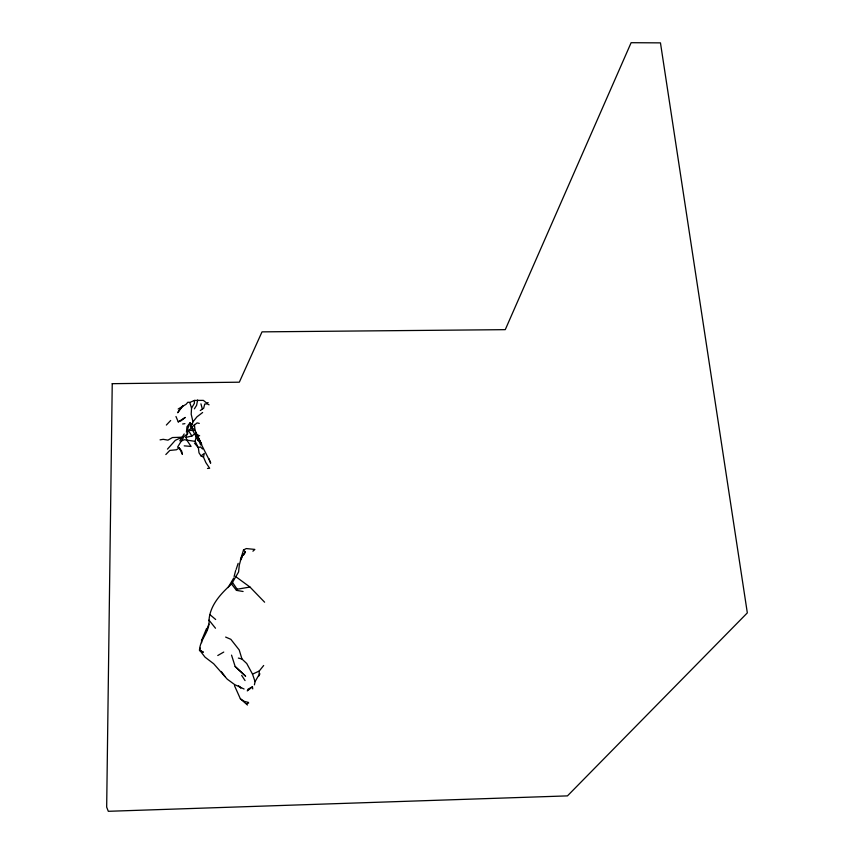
<?xml version="1.0" encoding="UTF-8"?>
<svg xmlns="http://www.w3.org/2000/svg" width="854" height="854" viewBox="0 0 854 854"><rect width="100%" height="100%" fill="white"/><g stroke="black" fill="none" stroke-linecap="round" stroke-linejoin="round"><path stroke-width="1.28" d="M208.162 402.672L206.412 402.832L203.348 400.377L194.477 400.43L194.37 403.376L191.542 408.137L191.189 414.201L192.972 421.812L192.054 424.502L190.41 426.103L198.416 440.888L196.996 438.305M263.672 665.501L259.253 671.009L259.093 674.628L255.079 681.631L254.417 684.844M200.231 648.069L199.452 649.905L203.369 652.221L199.612 650.524C199.569 639.39 210.148 631.885 209.006 620.164C210.084 605.038 220.887 593.679 231.541 583.997L238.586 571.977L239.312 565.049L241.49 556.957L245.408 552.015L243.507 549.997L246.251 548.567L254.876 549.421L252.923 551.204M184.208 445.852L191.082 446.439L187.058 440.504L185.937 437.397L188.36 430.448L191.499 428.174M197.658 399.992L196.601 405.319L194.381 408.842M207.479 468.44L209.668 468.259L205.889 462.654L203.508 457.189L204.287 453.421L201.021 455.897L199.014 452.855L198.352 447.709L195.16 441.369L196.217 436.618M234.113 576.471L235.672 570.472M243.507 549.997L240.422 560.075L242.29 557.054M236.142 569.437L238.159 563.352M206.497 630.359L208.856 624.167M201.64 642.678L201.533 640.617L206.551 628.512M258.858 676.016L259.904 673.785M233.75 577.998L228.093 587.552M243.091 591.491L236.462 590.37L237.134 589.239L249.966 587.04L264.612 602.198M165.825 454.541L169.797 450.432L176.383 449.78L179.297 447.987L182.404 454.371L181.614 450.944L179.297 447.987L177.579 447.133L184.08 436.543L187.763 433.544M179.778 440.813L184.208 433.949M243.539 555.036L245.408 552.015M167.469 449.119L175.305 440.333L182.009 437.205L172.401 437.558L167.939 440.152L163.221 439.319L160.072 439.863M192.972 421.812L196.954 416.848L202.633 412.503M192.054 424.502L190.004 422.826L186.439 432.199L186.973 426.765L190.004 422.826L191.328 427.47L197.071 422.922L199.292 423.37M166.359 425.046L170.672 420.499M201.533 640.617L202.345 639.763M200.274 410.518L203.679 408.223L204.714 404.07L207.138 403.846L209.081 404.828M185.937 437.397L191.894 436.02L194.904 433.715M252.453 686.808L247.297 690.886L248.162 689.093L252.453 686.808L252.741 688.922M178.251 421.876L185.233 417.446L181.261 420.616L178.251 421.876L175.977 416.506M217.77 655.52L223.748 652.061M178.166 409.013L186.076 404.305L187.88 402.213L189.769 402.437L194.477 400.43M181.368 441.07L184.261 439.714L195.16 441.369M255.079 681.631L252.528 674.158L259.253 671.009M246.934 703.6L248.674 702.991M182.639 423.99L184.912 423.648M193.068 430.437L188.36 430.448L191.894 436.02M248.493 702.426L244.34 701.39L240.39 698.828L234.466 685.613M238.362 658.071L241.97 659.021L246.753 663.537L252.528 674.158M244.084 689.018L234.658 684.598L227.26 679.186L213.692 663.761L205.024 657.153L199.452 649.905L199.612 650.524M225.637 637.073L230.836 639.315L239.205 649.947L241.97 659.021M194.37 424.417L195.043 430.427L196.42 434.302L199.644 435.818M201.021 455.897L203.508 457.189M249.966 587.04L235.405 576.386M235.16 666.515L245.568 676.144L235.16 666.515L231.541 655.135M247.457 705.02L240.39 698.828M210.02 614.709L215.667 619.502M238.437 685.858L240.903 688.014L238.96 686.221M202.59 449.001L200.38 446.898L198.352 447.709L194.445 443.077M191.787 427.299L195.043 430.427M225.029 676.571L221.25 671.468M209.006 620.164L215.496 628.234M231.541 583.997L236.462 590.37M232.149 581.937L237.134 589.239M241.661 675.407L245.066 680.574M196.42 434.302L201.672 444.39L195.651 431.75M210.65 462.74L196.58 435.038M189.769 402.437L191.542 408.137M195.651 433.426L198.149 438.988M198.651 440.109L200.637 444.923M208.942 458.609L210.607 463.231M200.925 403.825L202.323 408.906M112.237 383.681L106.675 807.126L108.309 811.3L567.462 795.885L747.325 612.884L660.462 42.871L631.127 42.7L505.269 329.655L262.018 331.864L239.323 382.197L112.237 383.681M180.493 408.447L177.675 412.76L182.916 405.735L180.493 408.447"/></g></svg>
